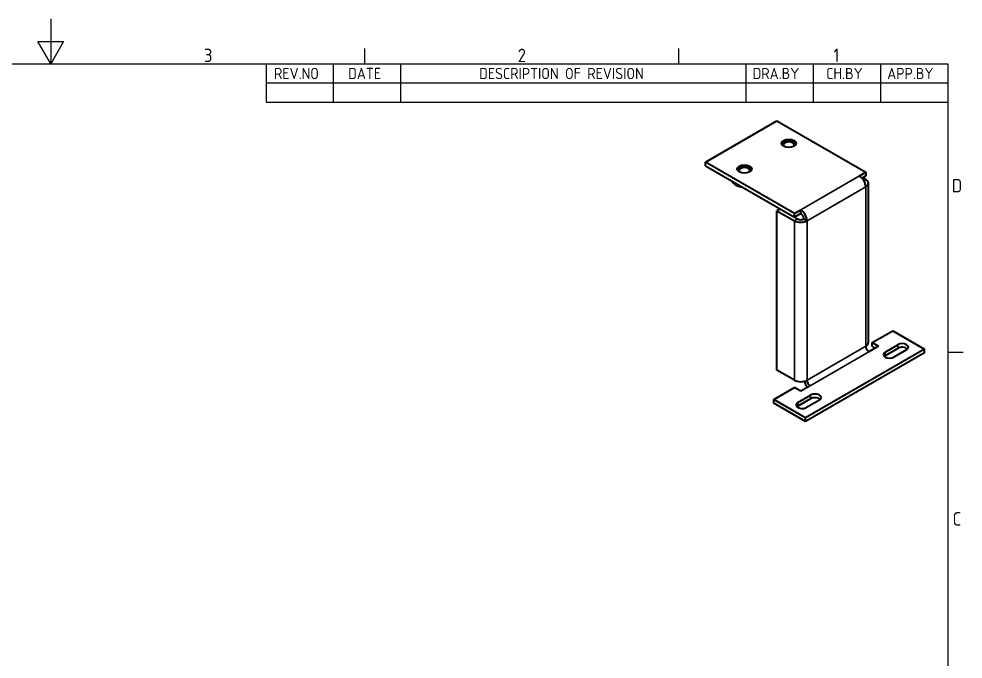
# Model space of a CAD drawing. Header units: millimetres. Extents: x 0 to 420, y 0 to 297.
# Drawn here: x 202.9 to 413.4, y 154.4 to 297 of the extents above; entities that cross this region are included whole.
import ezdxf

# ---------------------------------------------------------------- set-up
doc = ezdxf.new("R2010")
doc.units = ezdxf.units.MM
doc.layers.get('0').update_dxf_attribs({"color": 3, "lineweight": 25, "true_color": 0x00ff00})
for name, color, linetype, lineweight, true_color in [('가시적인 것(ISO)', 3, 'Continuous', 40, 0x00ff00), ('가시적인 좁은 것(ISO)', 3, 'Continuous', 35, 0x00ff00), ('기호(ISO)', 5, 'Continuous', 25, 0x0000ff)]:
    doc.layers.add(name, color=color, linetype=linetype, lineweight=lineweight, true_color=true_color)
doc.layers.add('경계(ISO)', color=7, linetype='Continuous', lineweight=25)
doc.styles.add('ISO ProportionalPSTEK', font='isocp.shx')
doc.styles.add('문자 텍스트_PSTEK_POSCO', font='isocp.shx')

# ---------------------------------------------------------------- blocks, each defined once
blk = doc.blocks.new('경계 Default Border')
at = {"layer": '경계(ISO)'}
for p, q in [((280, 287.0000076293945), (280, 290.4000091552734)), ((350, 287.0000076293945), (350, 290.4000091552734)), ((410, 222.7499961853027), (413.4000015258789, 222.7499961853027))]:
    blk.add_line(p, q, dxfattribs=at)
at = {"layer": '경계(ISO)', "flags": 128}
for points in [[(210, 297.0000076293945), (210, 287.0000076293945), (207.1132469177246, 292.0000076293945), (212.8867530822754, 292.0000076293945), (210, 287.0000076293945)], [(10, 10), (10, 287.0000076293945), (410, 287.0000076293945), (410, 10), (10, 10)]]:
    blk.add_lwpolyline(points, dxfattribs=at)
at = {"layer": '경계(ISO)', "color": 2, "true_color": 0xffff00, "char_height": 3.00000011920929, "attachment_point": 7, "style": '문자 텍스트_PSTEK_POSCO'}
for s, insert in [('3', (244.1685395229535, 287.3713945155963)), ('2', (314.127739416884, 287.3713945155963)), ('1', (384.4860661041481, 287.4)), ('D', (410.878270202895, 258.3463944559917)), ('C', (411.0445395201643, 184.0963944559917))]:
    blk.add_mtext(s, dxfattribs=dict(at, insert=insert))
blk = doc.blocks.new('리비전 내역')
at = {"layer": '기호(ISO)'}
for p, q in [((258, 287.0000076293945), (410, 287.0000076293945)), ((258, 287.0000076293945), (258, 282.7200076293945)), ((273, 287.0000076293945), (273, 282.7200076293945)), ((288, 287.0000076293945), (288, 282.7200076293945)), ((365, 287.0000076293945), (365, 282.7200076293945)), ((380, 287.0000076293945), (380, 282.7200076293945)), ((395, 287.0000076293945), (395, 282.7200076293945)), ((410, 287.0000076293945), (410, 282.7200076293945)), ((258, 282.7200076293945), (410, 282.7200076293945)), ((258, 282.7200076293945), (258, 278.4400076293945)), ((273, 282.7200076293945), (273, 278.4400076293945)), ((288, 282.7200076293945), (288, 278.4400076293945)), ((365, 282.7200076293945), (365, 278.4400076293945)), ((380, 282.7200076293945), (380, 278.4400076293945)), ((395, 282.7200076293945), (395, 278.4400076293945)), ((410, 282.7200076293945), (410, 278.4400076293945)), ((258, 278.4400076293945), (410, 278.4400076293945))]:
    blk.add_line(p, q, dxfattribs=at)
at = {"layer": '기호(ISO)', "color": 2, "true_color": 0xffff00, "char_height": 2.5, "attachment_point": 7, "style": 'ISO ProportionalPSTEK'}
for s, insert in [('REV.NO', (259.7871163682308, 283.5831900503393)), ('DATE', (276.3142317728366, 283.5831900503393)), ('DESCRIPTION OF REVISION', (305.5070204333629, 283.5831900503393)), ('DRA.BY', (366.4757339553204, 283.5831900503393)), ('CH.BY', (382.8642915086117, 283.5831900503393)), ('APP.BY', (396.4777339604404, 283.5831900503393))]:
    blk.add_mtext(s, dxfattribs=dict(at, insert=insert))

msp = doc.modelspace()

# ---------------------------------------------------------------- linework, layer by layer
at = {"layer": '가시적인 것(ISO)'}
for p, q in [((355.9853729066967, 265.0860096450355), (371.895275483394, 274.2715961804724)), ((371.895275483394, 274.2715961804724), (391.6942653566173, 262.8406440474843)), ((375.7843627799201, 253.6550575120474), (355.9853729066967, 265.0860096450355)), ((355.9853729066967, 264.2695130641078), (355.9853729066967, 265.0860096450355)), ((355.9853729066967, 264.2695130641078), (375.7843627799201, 252.8385609311196)), ((390.2800517942443, 262.0241474665566), (391.6942653566173, 262.8406440474843)), ((391.6942653566173, 262.0241474665566), (390.8619127503445, 261.5435884652642)), ((391.6942653566173, 261.2076508856288), (390.9871585754308, 261.6158991760927)), ((391.6942653566173, 262.8406440474843), (391.6942653566173, 262.0241474665566)), ((392.2800517942443, 224.873553034345), (392.2800517942442, 260.3911543047011)), ((372.6023822645805, 254.675678238207), (371.895275483394, 254.2674299477432)), ((371.895275483394, 254.2674299477432), (375.7843627799201, 252.0220643501919)), ((371.895275483394, 218.7498286773871), (371.895275483394, 254.2674299477432)), ((375.7843627799201, 253.6550575120474), (377.1985763422931, 254.4715540929751)), ((375.7843627799201, 252.8385609311196), (375.7843627799201, 253.6550575120474)), ((377.1985763422931, 253.6550575120474), (375.7843627799201, 252.8385609311196)), ((375.7843627799201, 252.8385609311196), (376.4914695611066, 252.4303126406558)), ((377.1985763422931, 253.6550575120474), (377.1985763422931, 254.4715540929751)), ((377.9056831234797, 252.4303126406558), (378.6127899046662, 252.0220643501919)), ((393.1084789189904, 224.873553034345), (397.704672996703, 227.5271669223602)), ((397.704672996703, 227.5271669223602), (404.7757408085685, 223.4446840177215)), ((404.7757408085685, 223.4446840177215), (378.2592365140729, 208.1353731253266)), ((394.5226924813635, 224.0570564534173), (392.4013721378039, 222.8323115820257)), ((393.1084789189904, 224.0570564534173), (393.1084789189904, 224.873553034345)), ((393.1084789189904, 224.873553034345), (394.5226924813635, 224.0570564534173)), ((393.8155857001769, 223.6488081629534), (393.1084789189904, 224.0570564534173)), ((396.0252943913849, 222.7812805457177), (398.8537215161311, 224.4142737075732)), ((398.8537215161311, 223.5977771266454), (396.0252943913849, 221.96478396479)), ((400.7982651643942, 223.2915909087976), (397.9698380396479, 221.6585977469421)), ((404.7757408085685, 222.6281874367938), (404.7757408085685, 223.4446840177215)), ((404.7757408085685, 222.6281874367938), (378.2592365140729, 207.3188765443989)), ((375.7843627799201, 216.5044630798358), (371.895275483394, 218.7498286773871)), ((371.1881687022075, 212.2178560299653), (375.7843627799201, 214.8714699179804)), ((377.1985763422931, 214.0549733370526), (375.7843627799201, 214.8714699179804)), ((379.3198966858528, 215.2797182084443), (377.1985763422931, 214.0549733370526)), ((376.5798579087549, 211.5544525579615), (379.4082850335011, 213.1874457198169)), ((378.2592365140729, 208.1353731253266), (371.1881687022075, 212.2178560299653)), ((371.1881687022075, 211.4013594490376), (371.1881687022075, 212.2178560299653)), ((378.2592365140729, 207.3188765443989), (371.1881687022075, 211.4013594490376)), ((379.4082850335011, 212.3709491388892), (376.5798579087549, 210.7379559770337)), ((381.3528286817641, 212.0647629210413), (378.5244015570179, 210.4317697591858)), ((378.2592365140729, 207.3188765443989), (378.2592365140729, 208.1353731253266))]:
    msp.add_line(p, q, dxfattribs=at)
for centre in [(374.5469259128436, 269.2705546222901), (364.6474309762318, 263.5550785557961)]:
    msp.add_ellipse(centre, major_axis=(1.625, -9.374445664178667e-14), ratio=0.5773502691896244, dxfattribs=at)
for centre, major_axis, ratio, start_param, end_param in [((374.5469259128436, 268.8623063318262), (-1.625, 3.469446951953614e-17), 0.5773502691896255, 3.36091813989038, 6.063859820878998), ((374.5469259128436, 268.8623063318262), (-1.22925, -3.469446951953615e-17), 0.5773502691896256, 2.771019280553159, 6.653758680216267), ((364.6474309762318, 263.1468302653321), (-1.625, 1.040834085586084e-16), 0.5773502691896255, 3.360918139890382, 6.063859820878998), ((364.6474309762318, 263.1468302653321), (-1.229249999999999, -1.040834085586085e-16), 0.5773502691896255, 2.771019280553112, 6.65375868021622), ((390.2800517942443, 260.3911543047011), (-1.000000000000098, 1.732050807568808), 0.577350269189626, 3.926990816987008, 5.497787143781915), ((390.2800517942443, 260.3911543047011), (1.999999999999985, 6.93889390390723e-17), 0.5773502691896256, 5.497787143782141, 7.068583470577032), ((364.6474309762318, 261.1055888130128), (-2.750000000000001, -3.469446951953614e-17), 0.5773502691896256, 0.1728434250581031, 1.3979529017368), ((377.1985763422931, 252.8385609311196), (0.9999999999998933, -1.732050807568931), 0.577350269189626, 0.7853981633976677, 2.356194490192568), ((377.1985763422931, 252.8385609311196), (-0.5000000000000526, 0.8660254037844097), 0.577350269189626, 3.926990816987052, 5.497787143781965), ((377.1985763422931, 252.8385609311196), (2, 1.191408083300871e-13), 0.5773502691896255, 3.926990816986972, 5.497787143781901), ((377.1985763422931, 252.8385609311196), (1.000000000000002, 5.97091820431217e-14), 0.5773502691896255, 3.926990816986947, 5.4977871437819), ((390.2800517942443, 224.873553034345), (1.999999999999983, 1.899935579712961e-16), 0.5773502691896257, 5.497787143782139, 6.283185307179582), ((392.4013721378039, 223.6488081629534), (-0.4999999999999485, 0.8660254037844685), 0.577350269189626, 0.7853981633976419, 2.356194490192618), ((399.8259933402626, 223.8529323081854), (1.375000000000001, -8.229528170033975e-14), 0.5773502691896255, 5.49778714378238, 8.639379797372174), ((399.8259933402626, 223.0364357272576), (-1.374999999999997, -8.222589276130067e-14), 0.5773502691896257, 3.681736631265615, 5.49778714378183), ((396.9975662155164, 222.2199391463299), (-1.375000000000001, 8.222589276130067e-14), 0.5773502691896255, 5.49778714378238, 8.639379797372172), ((396.9975662155164, 221.4034425654022), (-1.375000000000009, 0), 0.5773502691896255, 5.497787143782139, 5.743041329503385), ((377.1985763422931, 217.3209596607635), (-2, 1.191408083300871e-13), 0.5773502691896258, 0.7853981633977112, 2.356194490192614), ((379.3198966858528, 216.096214789372), (-1.000000000000001, 1.732050807568874), 0.5773502691896291, 1.157232428374901, 1.93216345070163), ((379.3198966858528, 216.096214789372), (0.5000000000000521, -0.8660254037844093), 0.5773502691896262, 3.926990816987054, 5.497787143781966), ((380.3805568576326, 212.6261043204291), (1.375000000000019, -8.222589276130067e-14), 0.5773502691896253, 5.497787143782384, 8.639379797372177), ((380.3805568576326, 211.8096077395014), (-1.375000000000018, -8.222589276130066e-14), 0.5773502691896255, 3.681736631265625, 5.49778714378183), ((377.5521297328864, 210.9931111585737), (-1.375000000000019, 8.229528170033972e-14), 0.5773502691896257, 5.497787143782385, 8.639379797372179), ((377.5521297328863, 210.176614577646), (-1.374999999999993, 0), 0.5773502691896256, 5.497787143782139, 5.743041329503385)]:
    msp.add_ellipse(centre, major_axis=major_axis, ratio=ratio, start_param=start_param, end_param=end_param, dxfattribs=at)
at = {"layer": '가시적인 좁은 것(ISO)'}
for p, q in [((377.1985763422931, 254.4715540929751), (390.2800517942443, 262.0241474665566)), ((391.2800517942443, 260.9685045738908), (391.6942653566173, 261.2076508856288)), ((391.6942653566173, 259.5746577237734), (378.6127899046662, 252.0220643501919)), ((391.6942653566173, 224.0570564534173), (391.6942653566173, 259.5746577237734)), ((375.7843627799201, 252.0220643501919), (376.4914695611066, 252.4303126406558)), ((375.7843627799201, 216.5044630798358), (375.7843627799201, 252.0220643501919)), ((378.6127899046662, 252.0220643501919), (378.6127899046662, 216.5044630798358)), ((378.6127899046662, 216.5044630798358), (391.6942653566173, 224.0570564534173)), ((398.8537215161311, 224.4142737075732), (398.8537215161311, 223.5977771266454)), ((392.4013721378039, 222.8323115820257), (379.3198966858528, 215.2797182084443)), ((396.0252943913849, 222.7812805457177), (396.0252943913849, 221.96478396479)), ((379.4082850335011, 213.1874457198169), (379.4082850335011, 212.3709491388892)), ((376.5798579087549, 211.5544525579615), (376.5798579087549, 210.7379559770337))]:
    msp.add_line(p, q, dxfattribs=at)

# ---------------------------------------------------------------- block references
msp.add_blockref('경계 Default Border', (0, 0))
at = {"layer": '기호(ISO)'}
msp.add_blockref('리비전 내역', (0, 0), dxfattribs=at)

doc.saveas('drawing.dxf')
